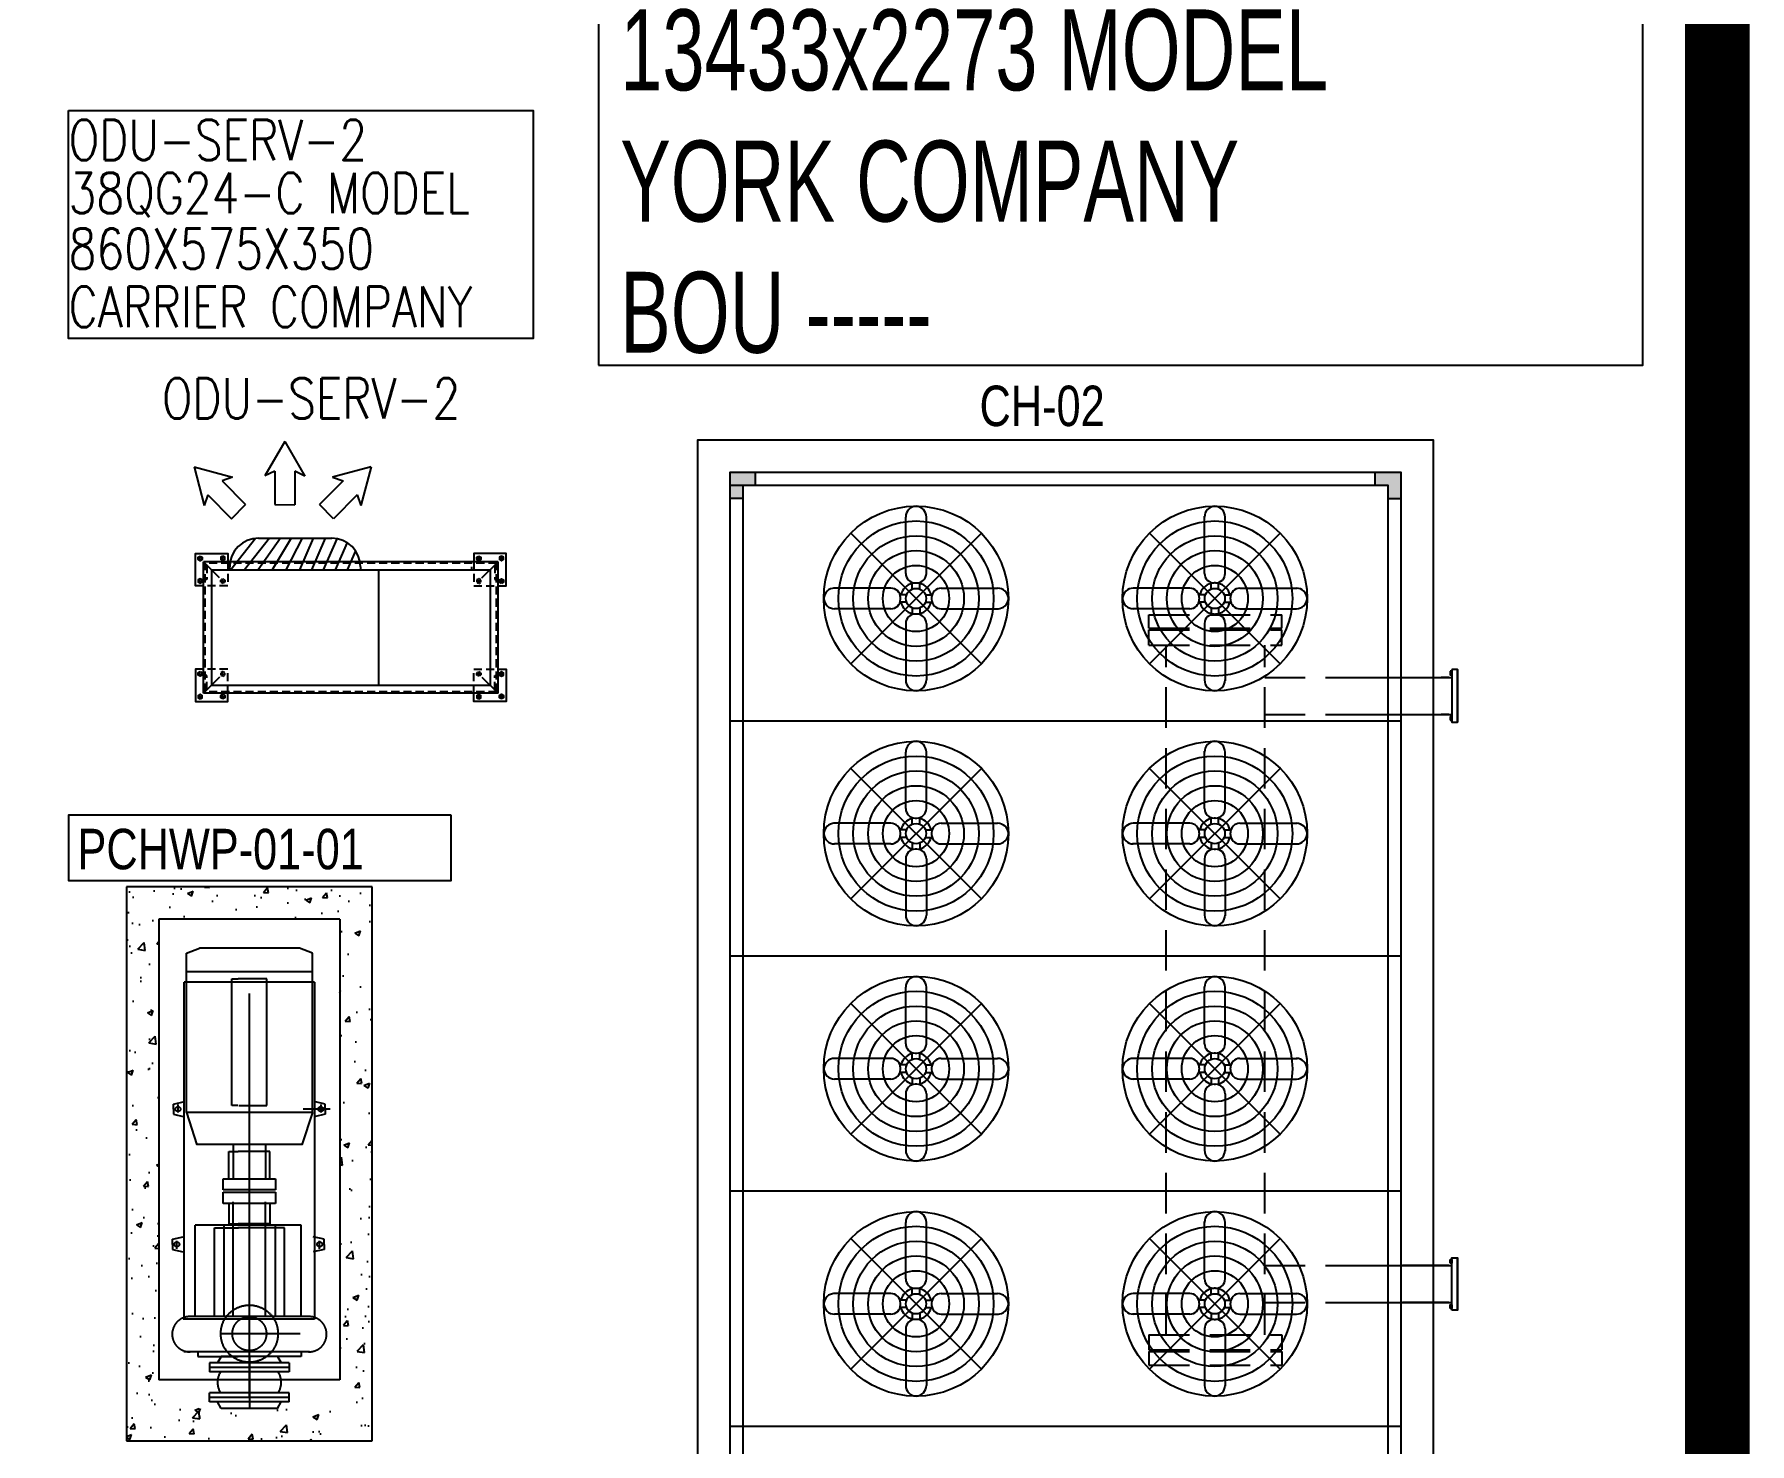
# Model space of a CAD drawing. Header units: millimetres. Extents: x -21221 to 1625077, y -149981 to 356550.
# Drawn here: x 309413 to 314710, y 142969 to 147323 of the extents above; entities that cross this region are included whole.
import ezdxf
from ezdxf.enums import TextEntityAlignment as Align

# ---------------------------------------------------------------- set-up
doc = ezdxf.new("R2010")
doc.units = ezdxf.units.MM
doc.header["$LTSCALE"] = 1000
doc.header["$MEASUREMENT"] = 0
for name, pattern in [('CENTER', [2, 1.25, -0.25, 0.25, -0.25]), ('CENTERX2', [4, 2.5, -0.5, 0.5, -0.5]), ('DASHED', [0.75, 0.5, -0.25]), ('HIDDEN', [0.375, 0.25, -0.125]), ('HIDDEN2', [0.1875, 0.125, -0.0625])]:
    doc.linetypes.add(name, pattern=pattern)
doc.layers.get('0').update_dxf_attribs({"linetype": 'CONTINUOUS'})
doc.layers.add('12- EQUIPMENT HVAC', color=12, linetype='CONTINUOUS')
doc.layers.add('HVAC-FURNITURE', color=9, linetype='CENTERX2')
doc.styles.add('ROMANS', font='romans.shx', dxfattribs={"width": 0.85})
doc.styles.add('STENCIL', font='stencil.shx')
doc.styles.add('TEXT-P', font='stencil.shx', dxfattribs={"height": 0.3})

# ---------------------------------------------------------------- blocks, each defined once
blk = doc.blocks.new('PCHWP-01-01')
at = {"color": 12}
for p, q in [((-279.4, 784.1), (-279.4, -638.3)), ((279.4, 784.1), (-279.4, 784.1)), ((279.4, 784.1), (279.4, -638.3)), ((-194.6, 679.8), (-154.3, 694.8)), ((154.3, 694.8), (-154.3, 694.8)), ((194.6, 679.8), (154.3, 694.8)), ((-194.6, 622.2), (-194.6, 679.8)), ((194.6, 622.2), (194.6, 679.8)), ((-201, -451.6), (-201, 589.3)), ((194.6, 622.2), (-194.6, 622.2)), ((-194.6, 187.7), (-194.6, 622.2)), ((-54.1, 599.9), (-34.2, 599.9)), ((-54.1, 209.2), (-54.1, 599.9)), ((54.1, 599.9), (-34.6, 599.9)), ((54.1, 209.2), (54.1, 599.9)), ((194.6, 187.7), (194.6, 622.2)), ((201, 589.3), (201, -451.6)), ((-234.2, 213.4), (-200.5, 221.1)), ((-234.2, 197.7), (-234.2, 213.4)), ((234.2, 213.4), (200.5, 221.1)), ((234.2, 197.7), (234.2, 213.4)), ((-234.2, 197.7), (-234.2, 182.1)), ((-234.2, 182.1), (-200.5, 174.3)), ((-220.5, 211.6), (-220.5, 186.7)), ((194.6, 187.7), (-194.6, 187.7)), ((-194.6, 187.7), (-162.2, 87.3)), ((-36, 209.2), (-54.1, 209.2)), ((-32.8, 209.2), (54.1, 209.2)), ((194.6, 187.7), (162.2, 87.3)), ((234.2, 182.1), (200.5, 174.3)), ((220.5, 211.6), (220.5, 186.7)), ((234.2, 197.7), (234.2, 182.1)), ((162.6, 88.7), (-162.6, 88.7)), ((-63.1, 66.6), (-34.2, 66.6)), ((-63.1, -15.9), (-63.1, 66.6)), ((-48.7, -16.4), (-48.7, 87.3)), ((63.1, 66.6), (-34.6, 66.6)), ((50.8, -17.8), (50.8, 87.3)), ((63.1, -15.9), (63.1, 66.6)), ((-81, -51.9), (-81, -17.2)), ((-81, -17.2), (-34.4, -17.2)), ((-34.4, -51.9), (-81, -51.9)), ((-34.4, -17.2), (81, -17.2)), ((81, -51.9), (-34.4, -51.9)), ((81, -17.2), (81, -51.9)), ((-81, -58.9), (-34.4, -58.9)), ((-81, -93.6), (-81, -58.9)), ((-34.4, -93.6), (-81, -93.6)), ((-63.1, -93.6), (-63.1, -156.9)), ((-34.4, -58.9), (81, -58.9)), ((81, -93.6), (-34.4, -93.6)), ((63.1, -93.6), (63.1, -156.9)), ((81, -58.9), (81, -93.6)), ((-63.1, -156.9), (-34.2, -156.9)), ((63.1, -156.9), (-34.6, -156.9)), ((-237.7, -204.4), (-204.1, -196.7)), ((-237.7, -220.1), (-237.7, -204.4)), ((-224, -234), (-224, -209)), ((159.4, -161.1), (-167.2, -161.1)), ((-108.1, -443.1), (-108.1, -169.3)), ((-108.1, -169.3), (-33.4, -169.3)), ((-79.3, -162.4), (-79.3, -443.1)), ((108.1, -169.3), (-35.4, -169.3)), ((79.3, -162.4), (79.3, -443.1)), ((108.1, -443.1), (108.1, -169.3)), ((230.7, -204.4), (197, -196.7)), ((217, -234), (217, -209)), ((230.7, -220.1), (230.7, -204.4)), ((-237.7, -220.1), (-237.7, -235.7)), ((-237.7, -235.7), (-204.1, -243.5)), ((230.7, -235.7), (197, -243.5)), ((230.7, -220.1), (230.7, -235.7)), ((201, -451.6), (-204.5, -451.6)), ((-159.6, -550), (-159.6, -566.2)), ((-159.6, -566.2), (-34.4, -566.2)), ((-86.9, -566.2), (-98, -586.5)), ((86.9, -566.2), (-86.9, -566.2)), ((159.6, -566.2), (-34.4, -566.2)), ((86.9, -566.2), (98, -586.5)), ((159.6, -550), (159.6, -566.2)), ((122.8, -586.5), (-122.8, -586.5)), ((-122.8, -586.5), (-122.8, -600.1)), ((122.8, -600.1), (-122.8, -600.1)), ((-122.8, -600.1), (-122.8, -613.7)), ((122.8, -613.7), (-122.8, -613.7)), ((122.8, -586.5), (122.8, -600.1)), ((122.8, -600.1), (122.8, -613.7)), ((279.4, -638.3), (-279.4, -638.3)), ((122.8, -679.2), (-122.8, -679.2)), ((-122.8, -692.8), (-122.8, -679.2)), ((-26.7, -637.6, 45259.8), (133.9, -637.6, 45259.8)), ((-26.7, -637.6, 45259.8), (133.9, -637.6, 45259.8)), ((122.8, -692.8), (122.8, -679.2)), ((122.8, -692.8), (-122.8, -692.8)), ((-122.8, -706.3), (-122.8, -692.8)), ((122.8, -706.3), (-122.8, -706.3)), ((-86.9, -726.7), (-98, -706.3)), ((86.9, -726.7), (-86.9, -726.7)), ((86.9, -726.7), (98, -706.3)), ((122.8, -706.3), (122.8, -692.8))]:
    blk.add_line(p, q, dxfattribs=at)
at = {"color": 12, "linetype": 'CENTER'}
for p, q in [((0, -694.8), (0, 694.8)), ((0, -694.8), (0, 694.8)), ((249.3, 197.7), (166.1, 197.7)), ((0, -589.8), (0, -407.7)), ((186.1, -443.1), (-186.1, -443.1)), ((157.2, -496), (-88.3, -496)), ((185.6, -552.1), (-202.6, -552.1)), ((0, -566.2), (0, -726.7)), ((0, -692.8), (0, -726.7))]:
    blk.add_line(p, q, dxfattribs=at)
at = {"color": 12, "linetype": 'DASHED'}
for p, q in [((201, 589.3), (-201, 589.3)), ((-49.8, -443.1), (-49.8, -88.4)), ((49.8, -443.1), (49.8, -88.4))]:
    blk.add_line(p, q, dxfattribs=at)
at = {"color": 12, "linetype": 'Continuous'}
for p, q in [((-167.2, -443.1), (-167.2, -161.1)), ((159.4, -438.3), (159.4, -161.1))]:
    blk.add_line(p, q, dxfattribs=at)
at = {"color": 12}
for centre, radius in [((-220.5, 197.7), 7.69), ((220.5, 197.7), 7.69), ((-224, -220.1), 7.69), ((217, -220.1), 7.69), ((0, -496), 88.3), ((0, -496), 52.5)]:
    blk.add_circle(centre, radius, dxfattribs=at)
for centre, radius, start, end in [((-184, -497.6), 54.5, 92.1357, 271.6189), ((184, -497.6), 54.5, 268.3811, 87.8643), ((-34.4, -646.4), 63.9, 149.2103, 210.7897), ((34.4, -646.4), 63.9, 329.2103, 30.7897)]:
    blk.add_arc(centre, radius, start, end, dxfattribs=at)
blk = doc.blocks.new('chiller-no-02')
for points in [[(6616.5, 1036.5), (6616.5, 956.5), (6576.5, 956.5), (6576.5, 996.5), (6536.5, 996.5), (6536.5, 1036.5)], [(6616.5, -1036.5), (6616.5, -956.5), (6576.5, -956.5), (6576.5, -996.5), (6536.5, -996.5), (6536.5, -1036.5)]]:
    blk.add_hatch(color=256).paths.add_polyline_path(points)
for p, q in [((3671.4, 1036.5), (3671.4, -1036.5)), ((4397.7, 1036.5), (4397.7, -1036.5)), ((5123.9, 1036.5), (5123.9, -1036.5)), ((5850.2, 1036.5), (5850.2, -1036.5)), ((6536.5, 996.5), (6536.5, 1036.5)), ((6576.5, 956.5), (6616.5, 956.5)), ((4053.2, -891.1), (4053.2, -1192.8)), ((4167.5, -891.1), (4167.5, -1192.8)), ((5869.9, -891.1), (5869.9, -1192.8)), ((5984.1, -891.1), (5984.1, -1192.8)), ((6536.5, -996.5), (6536.5, -1036.5)), ((6576.5, -956.5), (6616.5, -956.5)), ((4053.2, -1183.7), (4053.2, -1041.1)), ((4167.5, -1183.7), (4167.5, -1041.1)), ((5869.9, -1183.7), (5869.9, -1160.1)), ((5984.1, -1183.7), (5984.1, -1160.1)), ((4053.2, -1192.8), (4053.2, -1192.8)), ((4069.4, -1192.8), (4069.4, -1192.8)), ((4174.3, -1192.8), (4174.3, -1187.6)), ((4174.3, -1187.6), (4185.6, -1187.6)), ((4185.6, -1192.8), (4174.3, -1192.8)), ((4185.6, -1187.6), (4185.6, -1192.8)), ((5851.8, -1187.6), (5851.8, -1192.8)), ((5863.1, -1187.6), (5851.8, -1187.6)), ((5851.8, -1192.8), (5863.1, -1192.8)), ((5863.1, -1192.8), (5863.1, -1187.6)), ((5968, -1192.8), (5968, -1192.8)), ((5984.2, -1192.8), (5984.2, -1192.8))]:
    blk.add_line(p, q)
at = {"color": 9}
for p, q in [((4017.1, 538.7), (4017.1, 713)), ((4080.7, 538.7), (4080.7, 715.7)), ((4743.3, 538.7), (4743.3, 713)), ((4807, 538.7), (4807, 715.7)), ((5469.6, 538.7), (5469.6, 713)), ((5533.3, 538.7), (5533.3, 715.7)), ((6195.9, 538.7), (6195.9, 713)), ((6259.6, 538.7), (6259.6, 715.7)), ((4250.6, 259.6), (3847.2, 663)), ((4250.6, 663), (3847.2, 259.6)), ((4976.9, 259.6), (4573.5, 663)), ((4976.9, 663), (4573.5, 259.6)), ((5703.1, 259.6), (5299.8, 663)), ((5703.1, 663), (5299.8, 259.6)), ((6429.4, 259.6), (6026.1, 663)), ((6429.4, 663), (6026.1, 259.6)), ((3971.5, 493.1), (3794.4, 493.1)), ((4037.2, 490.3), (4037.2, 510.9)), ((4046.4, 509.4), (4051.4, 509.4)), ((4060.6, 490.3), (4060.6, 510.9)), ((4126.3, 493.1), (4300.6, 493.1)), ((4697.8, 493.1), (4520.7, 493.1)), ((4763.5, 490.3), (4763.5, 510.9)), ((4772.7, 509.4), (4777.7, 509.4)), ((4786.9, 490.3), (4786.9, 510.9)), ((4852.6, 493.1), (5026.9, 493.1)), ((5424, 493.1), (5247, 493.1)), ((5489.7, 490.3), (5489.7, 510.9)), ((5499, 509.4), (5504, 509.4)), ((5513.2, 490.3), (5513.2, 510.9)), ((5578.9, 493.1), (5753.2, 493.1)), ((6150.3, 493.1), (5973.3, 493.1)), ((6216, 490.3), (6216, 510.9)), ((6225.2, 509.4), (6230.3, 509.4)), ((6239.5, 490.3), (6239.5, 510.9)), ((6305.2, 493.1), (6479.4, 493.1)), ((3971.5, 429.4), (3797.2, 429.4)), ((4019.9, 473), (3999.3, 473)), ((4019.9, 449.6), (3999.3, 449.6)), ((4000.8, 458.8), (4000.8, 463.8)), ((4037.2, 432.2), (4037.2, 411.7)), ((4060.6, 432.2), (4060.6, 411.7)), ((4078, 473), (4098.5, 473)), ((4078, 449.6), (4098.5, 449.6)), ((4097, 463.8), (4097, 458.8)), ((4126.3, 429.4), (4303.4, 429.4)), ((4697.8, 429.4), (4523.5, 429.4)), ((4746.1, 473), (4725.6, 473)), ((4746.1, 449.6), (4725.6, 449.6)), ((4727.1, 458.8), (4727.1, 463.8)), ((4763.5, 432.2), (4763.5, 411.7)), ((4786.9, 432.2), (4786.9, 411.7)), ((4804.2, 473), (4824.8, 473)), ((4804.2, 449.6), (4824.8, 449.6)), ((4823.3, 463.8), (4823.3, 458.8)), ((4852.6, 429.4), (5029.6, 429.4)), ((5424, 429.4), (5249.8, 429.4)), ((5472.4, 473), (5451.9, 473)), ((5472.4, 449.6), (5451.9, 449.6)), ((5453.4, 458.8), (5453.4, 463.8)), ((5489.7, 432.2), (5489.7, 411.7)), ((5513.2, 432.2), (5513.2, 411.7)), ((5530.5, 473), (5551, 473)), ((5530.5, 449.6), (5551, 449.6)), ((5549.6, 463.8), (5549.6, 458.8)), ((5578.9, 429.4), (5755.9, 429.4)), ((6150.3, 429.4), (5976, 429.4)), ((6198.7, 473), (6178.2, 473)), ((6198.7, 449.6), (6178.2, 449.6)), ((6179.6, 458.8), (6179.6, 463.8)), ((6216, 432.2), (6216, 411.7)), ((6239.5, 432.2), (6239.5, 411.7)), ((6256.8, 473), (6277.3, 473)), ((6256.8, 449.6), (6277.3, 449.6)), ((6275.8, 463.8), (6275.8, 458.8)), ((6305.2, 429.4), (6482.2, 429.4)), ((4017.1, 383.9), (4017.1, 206.8)), ((4051.4, 413.2), (4046.4, 413.2)), ((4080.7, 383.9), (4080.7, 209.6)), ((4743.3, 383.9), (4743.3, 206.8)), ((4777.7, 413.2), (4772.7, 413.2)), ((4807, 383.9), (4807, 209.6)), ((5469.6, 383.9), (5469.6, 206.8)), ((5504, 413.2), (5499, 413.2)), ((5533.3, 383.9), (5533.3, 209.6)), ((6195.9, 383.9), (6195.9, 206.8)), ((6230.3, 413.2), (6225.2, 413.2)), ((6259.6, 383.9), (6259.6, 209.6)), ((4017.1, -383.9), (4017.1, -206.8)), ((4080.7, -383.9), (4080.7, -209.6)), ((4743.3, -383.9), (4743.3, -206.8)), ((4807, -383.9), (4807, -209.6)), ((5469.6, -383.9), (5469.6, -206.8)), ((5533.3, -383.9), (5533.3, -209.6)), ((6195.9, -383.9), (6195.9, -206.8)), ((6259.6, -383.9), (6259.6, -209.6)), ((4250.6, -259.6), (3847.2, -663)), ((4250.6, -663), (3847.2, -259.6)), ((4976.9, -259.6), (4573.5, -663)), ((4976.9, -663), (4573.5, -259.6)), ((5703.1, -259.6), (5299.8, -663)), ((5703.1, -663), (5299.8, -259.6)), ((6429.4, -259.6), (6026.1, -663)), ((6429.4, -663), (6026.1, -259.6)), ((4037.2, -432.2), (4037.2, -411.7)), ((4051.4, -413.2), (4046.4, -413.2)), ((4060.6, -432.2), (4060.6, -411.7)), ((4763.5, -432.2), (4763.5, -411.7)), ((4777.7, -413.2), (4772.7, -413.2)), ((4786.9, -432.2), (4786.9, -411.7)), ((5489.7, -432.2), (5489.7, -411.7)), ((5504, -413.2), (5499, -413.2)), ((5513.2, -432.2), (5513.2, -411.7)), ((6216, -432.2), (6216, -411.7)), ((6230.3, -413.2), (6225.2, -413.2)), ((6239.5, -432.2), (6239.5, -411.7)), ((3971.5, -429.4), (3797.2, -429.4)), ((4019.9, -449.6), (3999.3, -449.6)), ((4019.9, -473), (3999.3, -473)), ((4000.8, -458.8), (4000.8, -463.8)), ((4078, -449.6), (4098.5, -449.6)), ((4078, -473), (4098.5, -473)), ((4097, -463.8), (4097, -458.8)), ((4126.3, -429.4), (4303.4, -429.4)), ((4697.8, -429.4), (4523.5, -429.4)), ((4746.1, -449.6), (4725.6, -449.6)), ((4746.1, -473), (4725.6, -473)), ((4727.1, -458.8), (4727.1, -463.8)), ((4804.2, -449.6), (4824.8, -449.6)), ((4804.2, -473), (4824.8, -473)), ((4823.3, -463.8), (4823.3, -458.8)), ((4852.6, -429.4), (5029.6, -429.4)), ((5424, -429.4), (5249.8, -429.4)), ((5472.4, -449.6), (5451.9, -449.6)), ((5472.4, -473), (5451.9, -473)), ((5453.4, -458.8), (5453.4, -463.8)), ((5530.5, -449.6), (5551, -449.6)), ((5530.5, -473), (5551, -473)), ((5549.6, -463.8), (5549.6, -458.8)), ((5578.9, -429.4), (5755.9, -429.4)), ((6150.3, -429.4), (5976, -429.4)), ((6198.7, -449.6), (6178.2, -449.6)), ((6198.7, -473), (6178.2, -473)), ((6179.6, -458.8), (6179.6, -463.8)), ((6256.8, -449.6), (6277.3, -449.6)), ((6256.8, -473), (6277.3, -473)), ((6275.8, -463.8), (6275.8, -458.8)), ((6305.2, -429.4), (6482.2, -429.4)), ((3971.5, -493.1), (3794.4, -493.1)), ((4037.2, -490.3), (4037.2, -510.9)), ((4046.4, -509.4), (4051.4, -509.4)), ((4060.6, -490.3), (4060.6, -510.9)), ((4126.3, -493.1), (4300.6, -493.1)), ((4697.8, -493.1), (4520.7, -493.1)), ((4763.5, -490.3), (4763.5, -510.9)), ((4772.7, -509.4), (4777.7, -509.4)), ((4786.9, -490.3), (4786.9, -510.9)), ((4852.6, -493.1), (5026.9, -493.1)), ((5424, -493.1), (5247, -493.1)), ((5489.7, -490.3), (5489.7, -510.9)), ((5499, -509.4), (5504, -509.4)), ((5513.2, -490.3), (5513.2, -510.9)), ((5578.9, -493.1), (5753.2, -493.1)), ((6150.3, -493.1), (5973.3, -493.1)), ((6216, -490.3), (6216, -510.9)), ((6225.2, -509.4), (6230.3, -509.4)), ((6239.5, -490.3), (6239.5, -510.9)), ((6305.2, -493.1), (6479.4, -493.1)), ((4017.1, -538.7), (4017.1, -713)), ((4080.7, -538.7), (4080.7, -715.7)), ((4743.3, -538.7), (4743.3, -713)), ((4807, -538.7), (4807, -715.7)), ((5469.6, -538.7), (5469.6, -713)), ((5533.3, -538.7), (5533.3, -715.7)), ((6195.9, -538.7), (6195.9, -713)), ((6259.6, -538.7), (6259.6, -715.7))]:
    blk.add_line(p, q, dxfattribs=at)
at = {"linetype": 'HIDDEN2'}
for p, q in [((3859.7, -257.9), (3859.7, -668.2)), ((3901.6, -257.9), (3859.7, -257.9)), ((3901.6, -257.9), (3901.6, -668.2)), ((3906.5, -257.9), (3906.5, -668.2)), ((3953.4, -257.9), (3906.5, -257.9)), ((3953.4, -257.9), (3953.4, -668.2)), ((6084, -257.9), (6084, -668.2)), ((6084, -257.9), (6130.8, -257.9)), ((6130.8, -257.9), (6130.8, -668.2)), ((6135.8, -257.9), (6135.8, -668.2)), ((6135.8, -257.9), (6177.7, -257.9)), ((6177.7, -257.9), (6177.7, -668.2)), ((3953.4, -310.7), (6084, -310.7)), ((3953.4, -615.4), (6084, -615.4)), ((4053.2, -615.4), (4053.2, -891.1)), ((4167.5, -615.4), (4167.5, -891.1)), ((5869.9, -615.4), (5869.9, -891.1)), ((5984.1, -615.4), (5984.1, -891.1)), ((3901.6, -668.2), (3859.7, -668.2)), ((3953.4, -668.2), (3906.5, -668.2)), ((6084, -668.2), (6130.8, -668.2)), ((6135.8, -668.2), (6177.7, -668.2))]:
    blk.add_line(p, q, dxfattribs=at)
for points in [[(-6716.5, 1136.5), (-6716.5, -1136.5), (6716.5, -1136.5), (6716.5, 1136.5)], [(-6616.5, 1036.5), (-6616.5, -1036.5), (6616.5, -1036.5), (6616.5, 1036.5)], [(-6576.5, 996.5), (-6576.5, -996.5), (6576.5, -996.5), (6576.5, 996.5)]]:
    blk.add_lwpolyline(points, close=True)
blk.add_lwpolyline([(6576.5, -956.5), (6576.5, 1036.5), (-6576.5, 1036.5), (-6576.5, -956.5)])
at = {"elevation": 0}
for points in [[(4029.3, -1192.8), (4191.5, -1192.8), (4191.5, -1211), (4029.3, -1211)], [(4034.5, -1187.6), (4045.8, -1187.6), (4045.8, -1192.8), (4034.5, -1192.8)], [(6008.1, -1192.8), (5845.9, -1192.8), (5845.9, -1211), (6008.1, -1211)], [(6002.9, -1187.6), (5991.6, -1187.6), (5991.6, -1192.8), (6002.9, -1192.8)]]:
    blk.add_lwpolyline(points, close=True, dxfattribs=at)
for points in [[(4029.3, -1211), (4191.5, -1211)], [(6008.1, -1211), (5845.9, -1211)]]:
    blk.add_lwpolyline(points, dxfattribs=at)
at = {"color": 9}
for centre, radius in [((4048.9, 461.3), 285.2), ((4775.2, 461.3), 285.2), ((5501.5, 461.3), 285.2), ((6227.7, 461.3), 285.2), ((4048.9, 461.3), 239.5), ((4775.2, 461.3), 239.5), ((5501.5, 461.3), 239.5), ((6227.7, 461.3), 239.5), ((4048.9, 461.3), 193.7), ((4775.2, 461.3), 193.7), ((5501.5, 461.3), 193.7), ((6227.7, 461.3), 193.7), ((4048.9, 461.3), 147.9), ((4775.2, 461.3), 147.9), ((5501.5, 461.3), 147.9), ((6227.7, 461.3), 147.9), ((4048.9, 461.3), 102.2), ((4775.2, 461.3), 102.2), ((5501.5, 461.3), 102.2), ((6227.7, 461.3), 102.2), ((4048.9, 461.3), 31.3), ((4048.9, 461.3), 31.3), ((4048.9, 461.3), 31.3), ((4048.9, 461.3), 31.3), ((4775.2, 461.3), 31.3), ((4775.2, 461.3), 31.3), ((4775.2, 461.3), 31.3), ((4775.2, 461.3), 31.3), ((5501.5, 461.3), 31.3), ((5501.5, 461.3), 31.3), ((5501.5, 461.3), 31.3), ((5501.5, 461.3), 31.3), ((6227.7, 461.3), 31.3), ((6227.7, 461.3), 31.3), ((6227.7, 461.3), 31.3), ((6227.7, 461.3), 31.3), ((4048.9, -461.3), 285.2), ((4775.2, -461.3), 285.2), ((5501.5, -461.3), 285.2), ((6227.7, -461.3), 285.2), ((4048.9, -461.3), 239.5), ((4775.2, -461.3), 239.5), ((5501.5, -461.3), 239.5), ((6227.7, -461.3), 239.5), ((4048.9, -461.3), 193.7), ((4048.9, -461.3), 147.9), ((4775.2, -461.3), 193.7), ((4775.2, -461.3), 147.9), ((5501.5, -461.3), 193.7), ((5501.5, -461.3), 147.9), ((6227.7, -461.3), 193.7), ((6227.7, -461.3), 147.9), ((4048.9, -461.3), 102.2), ((4775.2, -461.3), 102.2), ((5501.5, -461.3), 102.2), ((6227.7, -461.3), 102.2), ((4048.9, -461.3), 31.3), ((4048.9, -461.3), 31.3), ((4048.9, -461.3), 31.3), ((4048.9, -461.3), 31.3), ((4775.2, -461.3), 31.3), ((4775.2, -461.3), 31.3), ((4775.2, -461.3), 31.3), ((4775.2, -461.3), 31.3), ((5501.5, -461.3), 31.3), ((5501.5, -461.3), 31.3), ((5501.5, -461.3), 31.3), ((5501.5, -461.3), 31.3), ((6227.7, -461.3), 31.3), ((6227.7, -461.3), 31.3), ((6227.7, -461.3), 31.3), ((6227.7, -461.3), 31.3)]:
    blk.add_circle(centre, radius, dxfattribs=at)
for centre, radius, start, end in [((4050.7, 712.9), 33.6, 93.0001, 179.9416), ((4047.2, 712.9), 33.6, 0.0584, 86.9999), ((4776.9, 712.9), 33.6, 93.0001, 179.9416), ((4773.4, 712.9), 33.6, 0.0584, 86.9999), ((5503.2, 712.9), 33.6, 93.0001, 179.9416), ((5499.7, 712.9), 33.6, 0.0584, 86.9999), ((6229.5, 712.9), 33.6, 93.0001, 179.9416), ((6226, 712.9), 33.6, 0.0584, 86.9999), ((4046.4, 538.7), 29.3, 180, 270), ((4051.4, 538.7), 29.3, 270, 0), ((4772.7, 538.7), 29.3, 180, 270), ((4777.7, 538.7), 29.3, 270, 0), ((5499, 538.7), 29.3, 180, 270), ((5504, 538.7), 29.3, 270, 0), ((6225.2, 538.7), 29.3, 180, 270), ((6230.3, 538.7), 29.3, 270, 0), ((3797.2, 459.5), 33.6, 90.0584, 176.9999), ((3971.5, 463.8), 29.3, 0, 90), ((4048.9, 461.3), 48.1, 104.1169, 165.8831), ((4048.9, 461.3), 48.1, 14.1169, 75.8831), ((4126.3, 463.8), 29.3, 90, 180), ((4300.6, 459.5), 33.6, 3.0001, 89.9416), ((4523.5, 459.5), 33.6, 90.0584, 176.9999), ((4697.8, 463.8), 29.3, 0, 90), ((4775.2, 461.3), 48.1, 104.1169, 165.8831), ((4775.2, 461.3), 48.1, 14.1169, 75.8831), ((4852.6, 463.8), 29.3, 90, 180), ((5026.8, 459.5), 33.6, 3.0001, 89.9416), ((5249.8, 459.5), 33.6, 90.0584, 176.9999), ((5424, 463.8), 29.3, 0, 90), ((5501.5, 461.3), 48.1, 104.1169, 165.8831), ((5501.5, 461.3), 48.1, 14.1169, 75.8831), ((5578.9, 463.8), 29.3, 90, 180), ((5753.1, 459.5), 33.6, 3.0001, 89.9416), ((5976.1, 459.5), 33.6, 90.0584, 176.9999), ((6150.3, 463.8), 29.3, 0, 90), ((6227.7, 461.3), 48.1, 104.1169, 165.8831), ((6227.7, 461.3), 48.1, 14.1169, 75.8831), ((6305.2, 463.8), 29.3, 90, 180), ((6479.4, 459.5), 33.6, 3.0001, 89.9416), ((3797.2, 463), 33.6, 183.0001, 269.9416), ((3971.5, 458.8), 29.3, 270, 0), ((4048.9, 461.3), 48.1, 194.1169, 255.8831), ((4048.9, 461.3), 48.1, 284.1169, 345.8831), ((4126.3, 458.8), 29.3, 180, 270), ((4300.6, 463), 33.6, 270.0584, 356.9999), ((4523.5, 463), 33.6, 183.0001, 269.9416), ((4697.8, 458.8), 29.3, 270, 0), ((4775.2, 461.3), 48.1, 194.1169, 255.8831), ((4775.2, 461.3), 48.1, 284.1169, 345.8831), ((4852.6, 458.8), 29.3, 180, 270), ((5026.8, 463), 33.6, 270.0584, 356.9999), ((5249.8, 463), 33.6, 183.0001, 269.9416), ((5424, 458.8), 29.3, 270, 0), ((5501.5, 461.3), 48.1, 194.1169, 255.8831), ((5501.5, 461.3), 48.1, 284.1169, 345.8831), ((5578.9, 458.8), 29.3, 180, 270), ((5753.1, 463), 33.6, 270.0584, 356.9999), ((5976.1, 463), 33.6, 183.0001, 269.9416), ((6150.3, 458.8), 29.3, 270, 0), ((6227.7, 461.3), 48.1, 194.1169, 255.8831), ((6227.7, 461.3), 48.1, 284.1169, 345.8831), ((6305.2, 458.8), 29.3, 180, 270), ((6479.4, 463), 33.6, 270.0584, 356.9999), ((4046.4, 383.9), 29.3, 90, 180), ((4051.4, 383.9), 29.3, 0, 90), ((4772.7, 383.9), 29.3, 90, 180), ((4777.7, 383.9), 29.3, 0, 90), ((5499, 383.9), 29.3, 90, 180), ((5504, 383.9), 29.3, 0, 90), ((6225.2, 383.9), 29.3, 90, 180), ((6230.3, 383.9), 29.3, 0, 90), ((4050.7, 209.6), 33.6, 180.0584, 266.9999), ((4047.2, 209.6), 33.6, 273.0001, 359.9416), ((4776.9, 209.6), 33.6, 180.0584, 266.9999), ((4773.4, 209.6), 33.6, 273.0001, 359.9416), ((5503.2, 209.6), 33.6, 180.0584, 266.9999), ((5499.7, 209.6), 33.6, 273.0001, 359.9416), ((6229.5, 209.6), 33.6, 180.0584, 266.9999), ((6226, 209.6), 33.6, 273.0001, 359.9416), ((4050.7, -209.6), 33.6, 93.0001, 179.9416), ((4047.2, -209.6), 33.6, 0.0584, 86.9999), ((4776.9, -209.6), 33.6, 93.0001, 179.9416), ((4773.4, -209.6), 33.6, 0.0584, 86.9999), ((5503.2, -209.6), 33.6, 93.0001, 179.9416), ((5499.7, -209.6), 33.6, 0.0584, 86.9999), ((6229.5, -209.6), 33.6, 93.0001, 179.9416), ((6226, -209.6), 33.6, 0.0584, 86.9999), ((4048.9, -461.3), 48.1, 104.1169, 165.8831), ((4046.4, -383.9), 29.3, 180, 270), ((4051.4, -383.9), 29.3, 270, 0), ((4048.9, -461.3), 48.1, 14.1169, 75.8831), ((4775.2, -461.3), 48.1, 104.1169, 165.8831), ((4772.7, -383.9), 29.3, 180, 270), ((4777.7, -383.9), 29.3, 270, 0), ((4775.2, -461.3), 48.1, 14.1169, 75.8831), ((5501.5, -461.3), 48.1, 104.1169, 165.8831), ((5499, -383.9), 29.3, 180, 270), ((5504, -383.9), 29.3, 270, 0), ((5501.5, -461.3), 48.1, 14.1169, 75.8831), ((6227.7, -461.3), 48.1, 104.1169, 165.8831), ((6225.2, -383.9), 29.3, 180, 270), ((6230.3, -383.9), 29.3, 270, 0), ((6227.7, -461.3), 48.1, 14.1169, 75.8831), ((3797.2, -463), 33.6, 90.0584, 176.9999), ((3797.2, -459.5), 33.6, 183.0001, 269.9416), ((3971.5, -458.8), 29.3, 0, 90), ((3971.5, -463.8), 29.3, 270, 0), ((4048.9, -461.3), 48.1, 194.1169, 255.8831), ((4048.9, -461.3), 48.1, 284.1169, 345.8831), ((4126.3, -458.8), 29.3, 90, 180), ((4126.3, -463.8), 29.3, 180, 270), ((4300.6, -463), 33.6, 3.0001, 89.9416), ((4300.6, -459.5), 33.6, 270.0584, 356.9999), ((4523.5, -463), 33.6, 90.0584, 176.9999), ((4523.5, -459.5), 33.6, 183.0001, 269.9416), ((4697.8, -458.8), 29.3, 0, 90), ((4697.8, -463.8), 29.3, 270, 0), ((4775.2, -461.3), 48.1, 194.1169, 255.8831), ((4775.2, -461.3), 48.1, 284.1169, 345.8831), ((4852.6, -458.8), 29.3, 90, 180), ((4852.6, -463.8), 29.3, 180, 270), ((5026.8, -463), 33.6, 3.0001, 89.9416), ((5026.8, -459.5), 33.6, 270.0584, 356.9999), ((5249.8, -463), 33.6, 90.0584, 176.9999), ((5249.8, -459.5), 33.6, 183.0001, 269.9416), ((5424, -458.8), 29.3, 0, 90), ((5424, -463.8), 29.3, 270, 0), ((5501.5, -461.3), 48.1, 194.1169, 255.8831), ((5501.5, -461.3), 48.1, 284.1169, 345.8831), ((5578.9, -458.8), 29.3, 90, 180), ((5578.9, -463.8), 29.3, 180, 270), ((5753.1, -463), 33.6, 3.0001, 89.9416), ((5753.1, -459.5), 33.6, 270.0584, 356.9999), ((5976.1, -463), 33.6, 90.0584, 176.9999), ((5976.1, -459.5), 33.6, 183.0001, 269.9416), ((6150.3, -458.8), 29.3, 0, 90), ((6150.3, -463.8), 29.3, 270, 0), ((6227.7, -461.3), 48.1, 194.1169, 255.8831), ((6227.7, -461.3), 48.1, 284.1169, 345.8831), ((6305.2, -458.8), 29.3, 90, 180), ((6305.2, -463.8), 29.3, 180, 270), ((6479.4, -463), 33.6, 3.0001, 89.9416), ((6479.4, -459.5), 33.6, 270.0584, 356.9999), ((4046.4, -538.7), 29.3, 90, 180), ((4051.4, -538.7), 29.3, 0, 90), ((4772.7, -538.7), 29.3, 90, 180), ((4777.7, -538.7), 29.3, 0, 90), ((5499, -538.7), 29.3, 90, 180), ((5504, -538.7), 29.3, 0, 90), ((6225.2, -538.7), 29.3, 90, 180), ((6230.3, -538.7), 29.3, 0, 90), ((4050.7, -712.9), 33.6, 180.0584, 266.9999), ((4047.2, -712.9), 33.6, 273.0001, 359.9416), ((4776.9, -712.9), 33.6, 180.0584, 266.9999), ((4773.4, -712.9), 33.6, 273.0001, 359.9416), ((5503.2, -712.9), 33.6, 180.0584, 266.9999), ((5499.7, -712.9), 33.6, 273.0001, 359.9416), ((6229.5, -712.9), 33.6, 180.0584, 266.9999), ((6226, -712.9), 33.6, 273.0001, 359.9416)]:
    blk.add_arc(centre, radius, start, end, dxfattribs=at)
blk = doc.blocks.new('ODU-SERV-2')
at = {"color": 12}
for p, q in [((-203.4, 396.2), (-265.1, 289.8)), ((-203.4, 396.2), (-142.1, 289.5)), ((-484, 317.8), (-365.3, 285.7)), ((-484, 317.8), (-452.5, 198.9)), ((62.6, 317.8), (-56.1, 285.7)), ((62.6, 317.8), (31.1, 198.9)), ((-365.3, 285.7), (-397.5, 274.4)), ((-397.5, 274.4), (-324.7, 201.3)), ((-234.3, 304.5), (-265.1, 289.8)), ((-234.3, 304.5), (-234.6, 201.3)), ((-172.8, 304.3), (-173.1, 201.1)), ((-142.1, 289.5), (-172.8, 304.3)), ((-23.9, 274.4), (-96.7, 201.3)), ((-56.1, 285.7), (-23.9, 274.4)), ((-441.1, 231.1), (-452.5, 198.9)), ((-441.1, 231.1), (-368.3, 157.9)), ((19.7, 231.1), (-53.1, 157.9)), ((19.7, 231.1), (31.1, 198.9)), ((-368.3, 157.9), (-324.7, 201.3)), ((-234.6, 201.3), (-173.1, 201.1)), ((-53.1, 157.9), (-96.7, 201.3))]:
    blk.add_line(p, q, dxfattribs=at)
at = {"color": 1, "linetype": 'HIDDEN'}
for p, q in [((-294.8, 96.9), (-370.9, 0)), ((-251.4, 97.4), (-327.9, 0)), ((-217.6, 97.4), (-285.6, 0)), ((-183.8, 97.4), (-243.2, 0)), ((-149.9, 97.4), (-200.9, 0)), ((-116.1, 97.4), (-158.6, 0)), ((-79.2, 97.4), (-121.7, 0)), ((-43, 96), (-84.9, 0)), ((-11.4, 83.8), (-48, 0)), ((14.5, 58.7), (-11.1, 0))]:
    blk.add_line(p, q, dxfattribs=at)
at = {"color": 200}
for p, q in [((-285.2, 97.4), (-58.7, 97.4)), ((-430, 0), (430, 0)), ((-373.8, 0), (-373.8, 8.8)), ((30, 8.8), (30, 0)), ((373.8, 0), (373.8, 8.8)), ((430, 0), (430, -356.5)), ((430, 0), (430, -356.5)), ((-430, 0), (-430, -356.5)), ((85.4, 0), (85.4, -356.5)), ((-430, -356.5), (430, -356.5))]:
    blk.add_line(p, q, dxfattribs=at)
at = {"color": 9}
for p, q in [((-455, -381.5), (-455, 25)), ((-405, -25), (-455, 25)), ((455, 25), (-455, 25)), ((405, -25), (455, 25)), ((455, -381.5), (455, 25)), ((-405, -331.5), (-455, -381.5)), ((405, -331.5), (455, -381.5)), ((455, -381.5), (-455, -381.5))]:
    blk.add_line(p, q, dxfattribs=at)
at = {"color": 9, "linetype": 'HIDDEN', "ltscale": 0.1}
for p, q in [((-450, -376.5), (-450, 20)), ((450, 20), (-450, 20)), ((450, -376.5), (450, 20)), ((450, -376.5), (-450, -376.5))]:
    blk.add_line(p, q, dxfattribs=at)
at = {"color": 9, "ltscale": 0.1}
for points in [[(-455, -50), (-480, -50), (-480, 50), (-380, 50), (-380, 25)], [(455, -50), (480, -50), (480, 50), (380, 50), (380, 25)], [(-455, -306.5), (-480, -306.5), (-480, -406.5), (-380, -406.5), (-380, -381.5)], [(455, -306.5), (480, -306.5), (480, -406.5), (380, -406.5), (380, -381.5)]]:
    blk.add_lwpolyline(points, dxfattribs=at)
at = {"color": 9, "ltscale": 0.01}
for points in [[(-465, 42.3), (-458.7, 38.7), (-458.7, 31.3), (-465, 27.7), (-471.3, 31.3), (-471.3, 38.7)], [(-395, 42.3), (-401.3, 38.7), (-401.3, 31.3), (-395, 27.7), (-388.7, 31.3), (-388.7, 38.7)], [(395, 42.3), (401.3, 38.7), (401.3, 31.3), (395, 27.7), (388.7, 31.3), (388.7, 38.7)], [(465, 42.3), (458.7, 38.7), (458.7, 31.3), (465, 27.7), (471.3, 31.3), (471.3, 38.7)], [(-465, -42.3), (-458.7, -38.7), (-458.7, -31.3), (-465, -27.7), (-471.3, -31.3), (-471.3, -38.7)], [(465, -42.3), (458.7, -38.7), (458.7, -31.3), (465, -27.7), (471.3, -31.3), (471.3, -38.7)], [(-465, -314.2), (-458.7, -317.8), (-458.7, -325.1), (-465, -328.8), (-471.3, -325.1), (-471.3, -317.8)], [(465, -314.2), (458.7, -317.8), (458.7, -325.1), (465, -328.8), (471.3, -325.1), (471.3, -317.8)], [(-465, -398.8), (-458.7, -395.1), (-458.7, -387.8), (-465, -384.2), (-471.3, -387.8), (-471.3, -395.1)], [(-395, -398.8), (-401.3, -395.1), (-401.3, -387.8), (-395, -384.2), (-388.7, -387.8), (-388.7, -395.1)], [(395, -398.8), (401.3, -395.1), (401.3, -387.8), (395, -384.2), (388.7, -387.8), (388.7, -395.1)], [(465, -398.8), (458.7, -395.1), (458.7, -387.8), (465, -384.2), (471.3, -387.8), (471.3, -395.1)]]:
    blk.add_lwpolyline(points, close=True, dxfattribs=at)
at = {"color": 9, "linetype": 'HIDDEN', "ltscale": 0.1}
for points in [[(-380, 25), (-380, -50), (-455, -50)], [(-445, 15), (-445, -30), (-450, -30)], [(380, 25), (380, -50), (455, -50)], [(445, 15), (445, -30), (450, -30)], [(-380, -381.5), (-380, -306.5), (-455, -306.5)], [(380, -381.5), (380, -306.5), (455, -306.5)], [(-445, -371.5), (-445, -326.5), (-450, -326.5)], [(445, -371.5), (445, -326.5), (450, -326.5)]]:
    blk.add_lwpolyline(points, dxfattribs=at)
at = {"color": 9, "linetype": 'HIDDEN', "ltscale": 0.01}
for points in [[(-395, -42.3), (-401.3, -38.7), (-401.3, -31.3), (-395, -27.7), (-388.7, -31.3), (-388.7, -38.7)], [(395, -42.3), (401.3, -38.7), (401.3, -31.3), (395, -27.7), (388.7, -31.3), (388.7, -38.7)], [(-395, -314.2), (-401.3, -317.8), (-401.3, -325.1), (-395, -328.8), (-388.7, -325.1), (-388.7, -317.8)], [(395, -314.2), (401.3, -317.8), (401.3, -325.1), (395, -328.8), (388.7, -325.1), (388.7, -317.8)]]:
    blk.add_lwpolyline(points, close=True, dxfattribs=at)
for centre in [(-465, 35), (-395, 35), (395, 35), (465, 35), (-465, -35), (-395, -35), (395, -35), (465, -35), (-465, -321.5), (-395, -321.5), (395, -321.5), (465, -321.5), (-465, -391.5), (-395, -391.5), (395, -391.5), (465, -391.5)]:
    blk.add_circle(centre, 3.66, dxfattribs=at)
at = {"color": 200}
for centre, start, end in [((-285.2, 8.8), 90, 180), ((-58.7, 8.8), 360, 90)]:
    blk.add_arc(centre, 88.7, start, end, dxfattribs=at)

msp = doc.modelspace()

# ---------------------------------------------------------------- hatches: boundary and pattern name
at = {"layer": 'HVAC-FURNITURE'}
h = msp.add_hatch(dxfattribs=at)
h.set_pattern_fill('AR-CONC', color=256, style=0)
h.set_pattern_definition([(50, (295513.26, 117942.16), (182.1847, -15.9391), [19.05, -209.55]), (355, (295513.26, 117942.16), (-35.2428, 191.0566), [15.24, -167.64]), (100.451, (295528.44, 117940.83), (146.9425, 175.1167), [16.19, -178.09]), (46.1842, (295513.26, 117992.96), (271.079, -42.0423), [28.575, -314.325]), (96.6356, (295535.85, 117989.46), (237.4042, 247.4256), [24.285, -267.135]), (351.184, (295513.26, 117992.96), (237.4046, 247.425), [22.86, -251.46]), (21, (295538.66, 117980.26), (151.6149, -102.2655), [19.05, -209.55]), (326, (295538.66, 117980.26), (61.802, 184.188), [15.24, -167.64]), (71.4514, (295551.3, 117971.74), (213.4165, 81.9229), [16.19, -178.09]), (37.5, (295513.26, 117942.16), (3.0886, 84.55504), [0, -165.608, 0, -170.18, 0, -168.275]), (7.5, (295513.26, 117942.16), (66.81966, 100.18057), [0, -97.028, 0, -161.798, 0, -64.135]), (327.5, (295456.62, 117942.16), (135.5906, -5.72874), [0, -63.5, 0, -198.12, 0, -262.89]), (317.5, (295431.22, 117942.16), (148.1292, 25.4265), [0, -82.55, 0, -131.572, 0, -186.69])])
h.paths.add_polyline_path([(310356.2, 144589.3), (309797.4, 144589.3), (309797.4, 143078.4), (310356.2, 143078.4)], flags=16)
h.paths.add_polyline_path([(310456.2, 144689.3), (309697.4, 144689.3), (309697.4, 142978.4), (310456.2, 142978.4)])

# ---------------------------------------------------------------- linework, layer by layer
at = {"layer": '12- EQUIPMENT HVAC', "color": 212, "const_width": 200}
msp.add_lwpolyline([(314609.5, 173022.5), (293564.5, 173022.5), (293564.5, 208160), (234848.5, 208160), (234848.5, 124323.5), (314609.5, 124323.5), (314609.5, 173022.5)], dxfattribs=at)
at = {"layer": '12- EQUIPMENT HVAC', "color": 33}
for points in [[(311154.4, 146300.6), (314380, 146300.6), (314380, 148262.2), (311154.4, 148262.2)], [(309518.6, 147087), (310952.6, 147087), (310952.6, 146383.7), (309518.6, 146383.7)], [(310699.6, 144911), (309518.6, 144911), (309518.6, 144709.5), (310699.6, 144709.5)]]:
    msp.add_lwpolyline(points, close=True, dxfattribs=at)
at = {"layer": 'HVAC-FURNITURE'}
msp.add_lwpolyline([(310456.2, 144689.3), (309697.4, 144689.3), (309697.4, 142978.4), (310456.2, 142978.4)], close=True, dxfattribs=at)

# ---------------------------------------------------------------- block references
at = {"layer": '12- EQUIPMENT HVAC'}
msp.add_blockref('ODU-SERV-2', (310390, 145668.8), dxfattribs=at)
at = {"layer": '12- EQUIPMENT HVAC', "rotation": 90}
msp.add_blockref('chiller-no-02', (312596.6, 139352.4), dxfattribs=at)
at = {"layer": 'HVAC-FURNITURE'}
msp.add_blockref('PCHWP-01-01', (310076.8, 143805.2), dxfattribs=at)

# ---------------------------------------------------------------- texts
at = {"layer": '12- EQUIPMENT HVAC', "color": 4, "style": 'TEXT-P', "width": 0.7}
for s, p in [('13433x2273 MODEL', (311221.9, 147074.8)), ('YORK COMPANY', (311221.9, 146669.5)), ('BOU -----', (311221.9, 146264.2))]:
    msp.add_text(s, height=250, dxfattribs=at).set_placement(p, align=Align.BOTTOM_LEFT)
at = {"layer": '12- EQUIPMENT HVAC', "color": 7, "style": 'ROMANS', "width": 0.8}
for s, p in [('ODU-SERV-2', (309518.8, 146934.1)), ('38QG24-C MODEL', (309518.8, 146770.2)), ('860X575X350', (309518.8, 146598.1)), ('CARRIER COMPANY', (309518.8, 146418.4)), ('ODU-SERV-2', (309806.5, 146135.7))]:
    msp.add_text(s, height=125, dxfattribs=at).set_placement(p)
at = {"layer": '12- EQUIPMENT HVAC', "color": 4, "style": 'STENCIL', "width": 0.8}
for s, p in [('CH-02', (312331.4, 146112.6)), ('PCHWP-01-01', (309546, 144743.7))]:
    msp.add_text(s, height=125, dxfattribs=at).set_placement(p)

doc.saveas('drawing.dxf')
